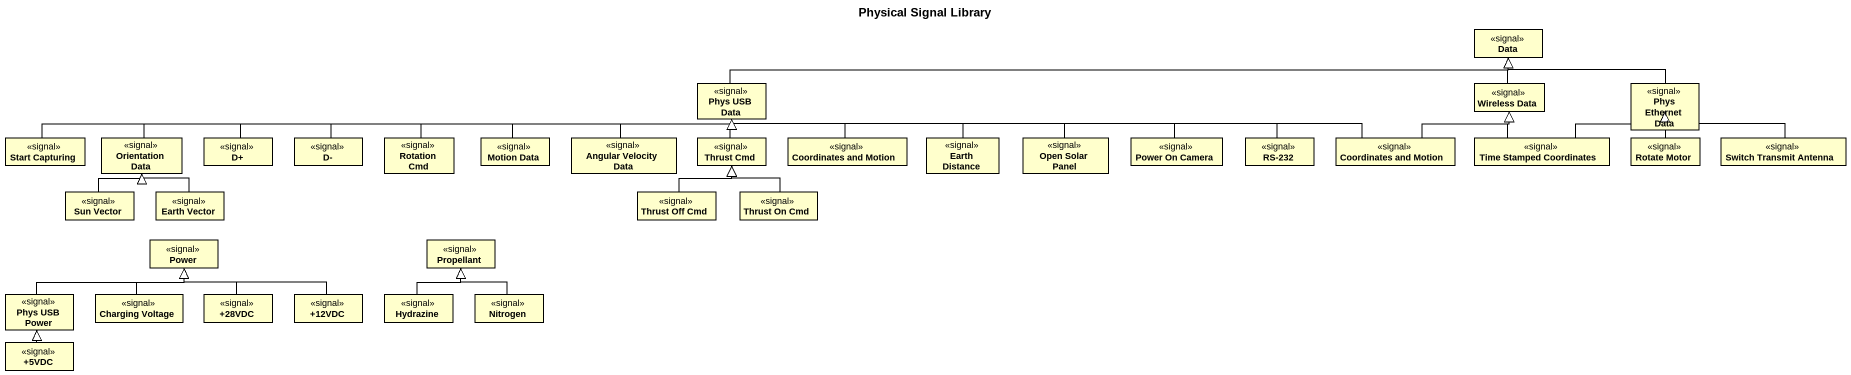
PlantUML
@startuml
title Physical Signal Library
hide circle
hide empty members
class Data <<signal>>
class "Phys USB Data" as Phys_USB_Data <<signal>>
class "Wireless Data" as Wireless_Data <<signal>>
class "Phys Ethernet Data" as Phys_Ethernet_Data <<signal>>
class "Start Capturing" as Start_Capturing <<signal>>
class "Orientation Data" as Orientation_Data <<signal>>
class "D+" as D <<signal>>
class "D-" as D_2 <<signal>>
class "Rotation Cmd" as Rotation_Cmd <<signal>>
class "Motion Data" as Motion_Data <<signal>>
class "Angular Velocity Data" as Angular_Velocity_Data <<signal>>
class "Thrust Cmd" as Thrust_Cmd <<signal>>
class "Coordinates and Motion" as Coordinates_and_Motion <<signal>>
class "Earth Distance" as Earth_Distance <<signal>>
class "Open Solar Panel" as Open_Solar_Panel <<signal>>
class "Power On Camera" as Power_On_Camera <<signal>>
class "RS-232" as RS_232 <<signal>>
class "Coordinates and Motion" as Coordinates_and_Motion_2 <<signal>>
class "Time Stamped Coordinates" as Time_Stamped_Coordinates <<signal>>
class "Rotate Motor" as Rotate_Motor <<signal>>
class "Switch Transmit Antenna" as Switch_Transmit_Antenna <<signal>>
class "Sun Vector" as Sun_Vector <<signal>>
class "Earth Vector" as Earth_Vector <<signal>>
class "Thrust Off Cmd" as Thrust_Off_Cmd <<signal>>
class "Thrust On Cmd" as Thrust_On_Cmd <<signal>>
class Power <<signal>>
class Propellant <<signal>>
class "Phys USB Power" as Phys_USB_Power <<signal>>
class "Charging Voltage" as Charging_Voltage <<signal>>
class "+28VDC" as c28VDC <<signal>>
class "+12VDC" as c12VDC <<signal>>
class Hydrazine <<signal>>
class Nitrogen <<signal>>
class "+5VDC" as c5VDC <<signal>>
Phys_USB_Data -right-|> Data
Wireless_Data -up-|> Data
Phys_Ethernet_Data -left-|> Data
Start_Capturing -right-|> Phys_USB_Data
Orientation_Data -right-|> Phys_USB_Data
D -right-|> Phys_USB_Data
D_2 -right-|> Phys_USB_Data
Rotation_Cmd -right-|> Phys_USB_Data
Motion_Data -right-|> Phys_USB_Data
Angular_Velocity_Data -right-|> Phys_USB_Data
Thrust_Cmd -up-|> Phys_USB_Data
Coordinates_and_Motion -left-|> Phys_USB_Data
Earth_Distance -left-|> Phys_USB_Data
Open_Solar_Panel -left-|> Phys_USB_Data
Power_On_Camera -left-|> Phys_USB_Data
RS_232 -left-|> Phys_USB_Data
Coordinates_and_Motion_2 -left-|> Phys_USB_Data
Coordinates_and_Motion_2 -right-|> Wireless_Data
Time_Stamped_Coordinates -up-|> Wireless_Data
Time_Stamped_Coordinates -right-|> Phys_Ethernet_Data
Rotate_Motor -up-|> Phys_Ethernet_Data
Switch_Transmit_Antenna -left-|> Phys_Ethernet_Data
Sun_Vector -up-|> Orientation_Data
Earth_Vector -up-|> Orientation_Data
Thrust_Off_Cmd -up-|> Thrust_Cmd
Thrust_On_Cmd -up-|> Thrust_Cmd
Phys_USB_Power -right-|> Power
Charging_Voltage -up-|> Power
c28VDC -up-|> Power
c12VDC -left-|> Power
Hydrazine -up-|> Propellant
Nitrogen -up-|> Propellant
c5VDC -up-|> Phys_USB_Power
@enduml
